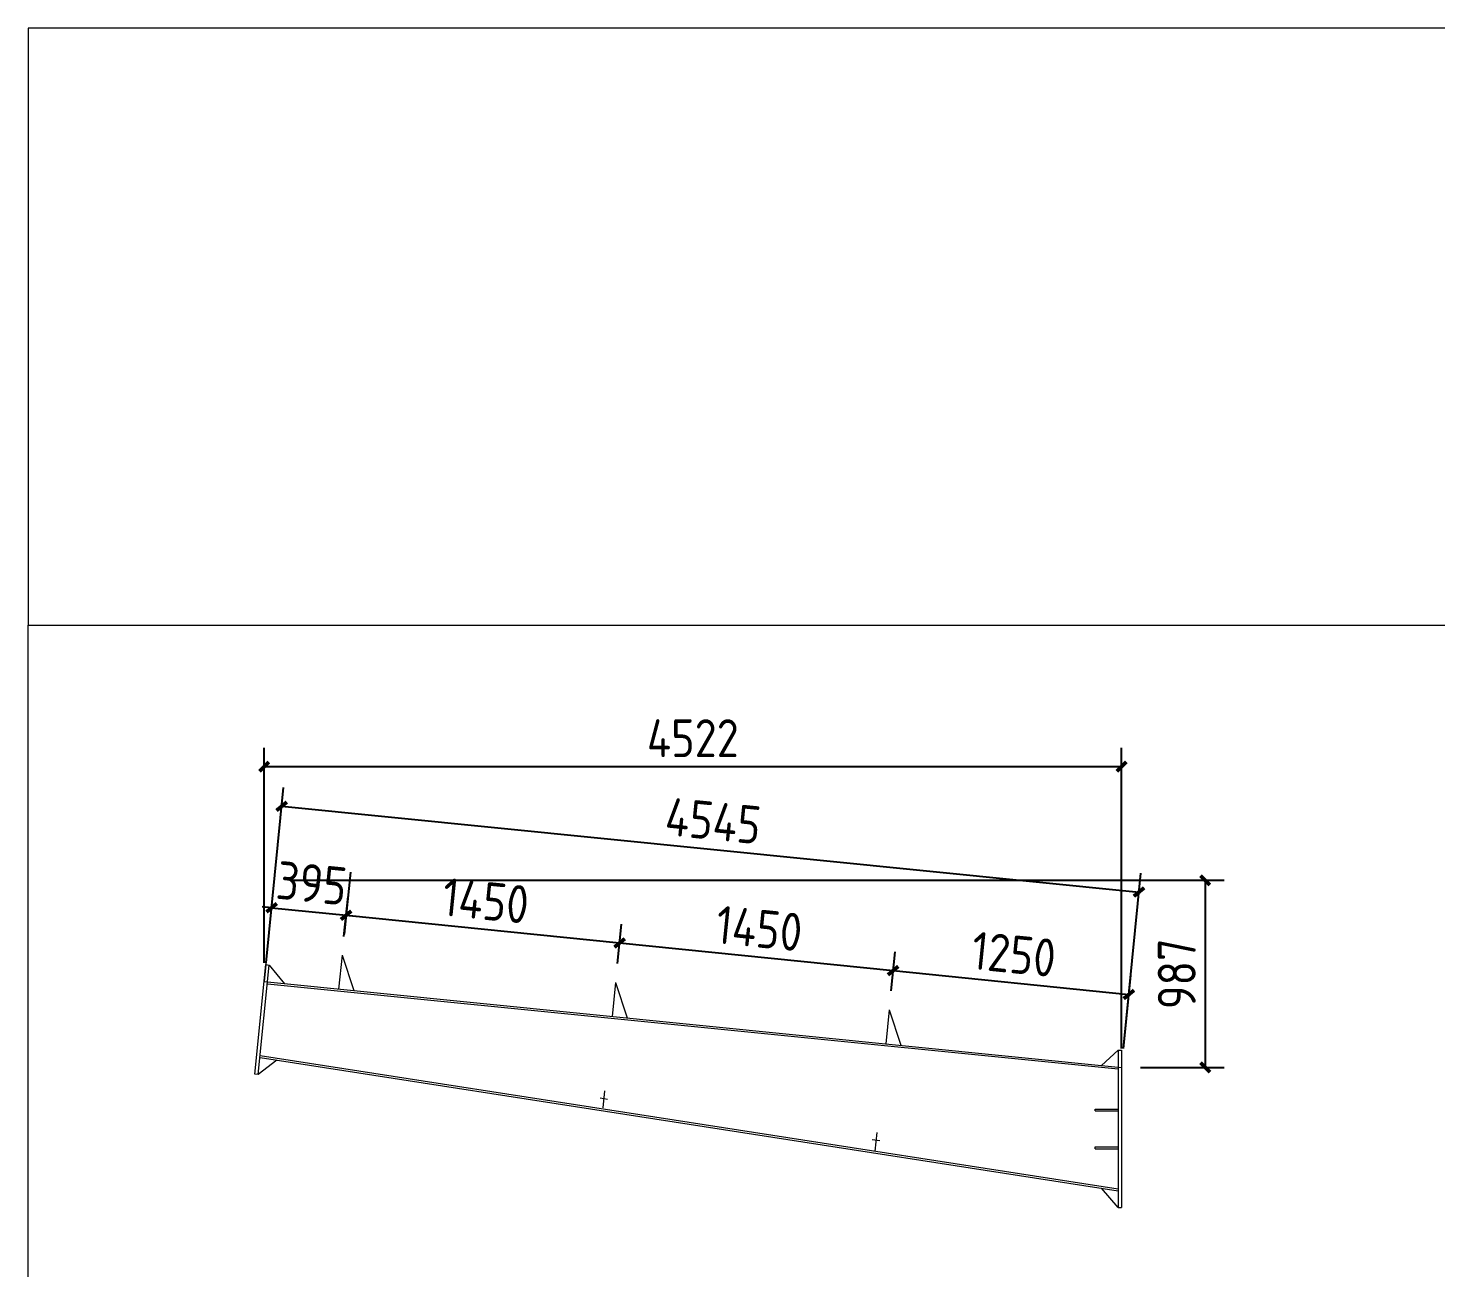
# Model space of a CAD drawing. Extents: x 485428 to 797698, y 56414 to 211814.
# Drawn here: x 704038 to 711463, y 151724 to 158264 of the extents above; entities that cross this region are included whole.
import ezdxf

# ---------------------------------------------------------------- set-up
doc = ezdxf.new("R2010")
doc.units = 0
doc.header["$LTSCALE"] = 1000
doc.header["$MEASUREMENT"] = 0
doc.styles.get("Standard").update_dxf_attribs({"font": 'gbenor.shx', "bigfont": 'gbcbig.shx'})
doc.dimstyles.get("Standard").update_dxf_attribs({"dimscale": 100, "dimtxt": 2, "dimasz": 0.4, "dimexe": 0.5, "dimexo": 1, "dimgap": 0.5, "dimtad": 1, "dimdec": 0, "dimzin": 0, "dimdsep": 46, "dimtxsty": 'Standard', "dimblk": 'ARCHTICK', "dimcen": 0.09, "dimadec": 0, "dimazin": 0, "dimtfac": 1, "dimtdec": 0, "dimtix": 1, "dimtmove": 2, "dimatfit": 3, "dimfxl": 1, "dimtolj": 1, "dimtzin": 0, "dimarcsym": 0})

# ---------------------------------------------------------------- blocks, each defined once
blk = doc.blocks.new('_ArchTick')
at = {"color": 0, "linetype": 'ByBlock', "const_width": 0.4}
blk.add_lwpolyline([(-0.5, -0.5), (0.5, 0.5)], dxfattribs=at)
blk = doc.blocks.new('*D1248')
at = {"color": 3, "lineweight": -2}
for p, q in [((705436.3, 153768.9), (710346.6, 153768.9)), ((710246.6, 153768.9), (710246.6, 152781.9)), ((709905, 152781.9), (710346.6, 152781.9))]:
    blk.add_line(p, q, dxfattribs=at)
at = {"layer": 'Defpoints', "color": 0}
for p in [(705336.3, 153768.9), (709805, 152781.9), (710246.6, 152781.9)]:
    blk.add_point(p, dxfattribs=at)
at = {"color": 3, "lineweight": -2, "xscale": 50, "yscale": 50, "zscale": 50}
for p, rotation in [((710246.6, 153768.9), 90), ((710246.6, 152781.9), 270)]:
    blk.add_blockref('_ArchTick', p, dxfattribs=dict(at, rotation=rotation))
at = {"color": 0, "lineweight": 15, "insert": (710096.6, 153275.4), "char_height": 200, "attachment_point": 5, "rotation": 90}
blk.add_mtext('\\A1;987', dxfattribs=at)
blk = doc.blocks.new('*D1249')
at = {"color": 3, "lineweight": -2}
for p, q in [((705282.8, 153334.1), (705282.8, 154468.4)), ((709805, 152881.9), (709805, 154468.4)), ((705282.8, 154368.4), (709805, 154368.4))]:
    blk.add_line(p, q, dxfattribs=at)
at = {"layer": 'Defpoints', "color": 0}
for p in [(709805, 154368.4), (705282.8, 153234.1), (709805, 152781.9)]:
    blk.add_point(p, dxfattribs=at)
at = {"color": 3, "lineweight": -2, "xscale": 50, "yscale": 50, "zscale": 50, "rotation": 180}
blk.add_blockref('_ArchTick', (705282.8, 154368.4), dxfattribs=at)
at = {"color": 3, "lineweight": -2, "xscale": 50, "yscale": 50, "zscale": 50}
blk.add_blockref('_ArchTick', (709805, 154368.4), dxfattribs=at)
at = {"color": 0, "lineweight": 15, "insert": (707543.9, 154518.4), "char_height": 200, "attachment_point": 5}
blk.add_mtext('\\A1;4522', dxfattribs=at)
blk = doc.blocks.new('*D1250')
at = {"color": 3, "lineweight": -2}
for p, q in [((705311, 153512.7), (705332.4, 153723.4)), ((705322.3, 153624), (705272.5, 153629)), ((705322.3, 153624), (705715.2, 153584.2)), ((705703.9, 153473), (705725.2, 153683.7)), ((705715.2, 153584.2), (705764.9, 153579.2))]:
    blk.add_line(p, q, dxfattribs=at)
at = {"layer": 'Defpoints', "color": 0}
for p in [(705715.2, 153584.2), (705301, 153413.2), (705693.8, 153373.5)]:
    blk.add_point(p, dxfattribs=at)
at = {"color": 3, "lineweight": -2, "xscale": 50, "yscale": 50, "zscale": 50}
for p, rotation in [((705322.3, 153624), 354.2225783567985), ((705715.2, 153584.2), 174.2225783567985)]:
    blk.add_blockref('_ArchTick', p, dxfattribs=dict(at, rotation=rotation))
at = {"color": 0, "lineweight": 15, "insert": (705533.8, 153753.3), "char_height": 200, "attachment_point": 5, "rotation": 354.22258}
blk.add_mtext('\\A1;395', dxfattribs=at)
blk = doc.blocks.new('*D1251')
at = {"color": 3, "lineweight": -2}
for p, q in [((705738.1, 153810.8), (705705.1, 153484.7)), ((705715.2, 153584.2), (707157.8, 153438.2)), ((707146.8, 153329.2), (707167.9, 153537.7))]:
    blk.add_line(p, q, dxfattribs=at)
at = {"layer": 'Defpoints', "color": 0}
for p in [(705748.1, 153910.3), (707157.8, 153438.2), (707136.7, 153229.7)]:
    blk.add_point(p, dxfattribs=at)
at = {"color": 3, "lineweight": -2, "xscale": 50, "yscale": 50, "zscale": 50}
for p, rotation in [((705715.2, 153584.2), 174.2225783567964), ((707157.8, 153438.2), 354.2225783567965)]:
    blk.add_blockref('_ArchTick', p, dxfattribs=dict(at, rotation=rotation))
at = {"color": 0, "lineweight": 15, "insert": (706451.6, 153660.5), "char_height": 200, "attachment_point": 5, "rotation": 354.22258}
blk.add_mtext('\\A1;1450', dxfattribs=at)
blk = doc.blocks.new('*D1252')
at = {"color": 3, "lineweight": -2}
for p, q in [((707146.8, 153329.2), (707167.9, 153537.7)), ((707157.8, 153438.2), (708600.4, 153292.3)), ((708589.6, 153184.9), (708610.5, 153391.8))]:
    blk.add_line(p, q, dxfattribs=at)
at = {"layer": 'Defpoints', "color": 0}
for p in [(708600.4, 153292.3), (707136.7, 153229.7), (708579.5, 153085.4)]:
    blk.add_point(p, dxfattribs=at)
at = {"color": 3, "lineweight": -2, "xscale": 50, "yscale": 50, "zscale": 50}
for p, rotation in [((707157.8, 153438.2), 174.2225783567964), ((708600.4, 153292.3), 354.2225783567965)]:
    blk.add_blockref('_ArchTick', p, dxfattribs=dict(at, rotation=rotation))
at = {"color": 0, "lineweight": 15, "insert": (707894.2, 153514.5), "char_height": 200, "attachment_point": 5, "rotation": 354.22258}
blk.add_mtext('\\A1;1450', dxfattribs=at)
blk = doc.blocks.new('*D1253')
at = {"color": 3, "lineweight": -2}
for p, q in [((708589.6, 153184.9), (708610.5, 153391.8)), ((708600.4, 153292.3), (709843.9, 153166.5)), ((709815, 152881.4), (709853.9, 153266))]:
    blk.add_line(p, q, dxfattribs=at)
at = {"layer": 'Defpoints', "color": 0}
for p in [(709843.9, 153166.5), (708579.5, 153085.4), (709805, 152781.9)]:
    blk.add_point(p, dxfattribs=at)
at = {"color": 3, "lineweight": -2, "xscale": 50, "yscale": 50, "zscale": 50}
for p, rotation in [((708600.4, 153292.3), 174.2225783567964), ((709843.9, 153166.5), 354.2225783567965)]:
    blk.add_blockref('_ArchTick', p, dxfattribs=dict(at, rotation=rotation))
at = {"color": 0, "lineweight": 15, "insert": (709237.2, 153378.6), "char_height": 200, "attachment_point": 5, "rotation": 354.22258}
blk.add_mtext('\\A1;1250', dxfattribs=at)
blk = doc.blocks.new('*D1254')
at = {"color": 3, "lineweight": -2}
for p, q in [((705292.8, 153333.7), (705385.3, 154258.6)), ((705375.3, 154159.1), (709897.4, 153706.9)), ((709814.9, 152881.4), (709907.4, 153806.4))]:
    blk.add_line(p, q, dxfattribs=at)
at = {"layer": 'Defpoints', "color": 0}
for p in [(709897.4, 153706.9), (705282.9, 153234.2), (709805, 152781.9)]:
    blk.add_point(p, dxfattribs=at)
at = {"color": 3, "lineweight": -2, "xscale": 50, "yscale": 50, "zscale": 50}
for p, rotation in [((705375.3, 154159.1), 174.2894068625017), ((709897.4, 153706.9), 354.2894068625017)]:
    blk.add_blockref('_ArchTick', p, dxfattribs=dict(at, rotation=rotation))
at = {"color": 0, "lineweight": 15, "insert": (707651.3, 154082.3), "char_height": 200, "attachment_point": 5, "rotation": 354.28941}
blk.add_mtext('\\A1;4545', dxfattribs=at)

msp = doc.modelspace()

# ---------------------------------------------------------------- linework, layer by layer
at = {"color": 2, "lineweight": 15}
for p, q in [((705301, 153413.2), (705282.8, 153234.1)), ((705693.9, 153374), (705675.8, 153194.9)), ((705693.9, 153374), (705755.4, 153187.1)), ((705234.1, 152746.6), (705291.8, 153323.7)), ((705252, 152744.8), (705309.7, 153321.9)), ((705291.8, 153323.7), (705309.7, 153321.9)), ((705309.7, 153321.9), (705390.3, 153223.4)), ((707136.7, 153229.7), (707118.6, 153050.6)), ((707136.7, 153229.7), (707198.2, 153042.9)), ((708579.5, 153085.4), (708561.4, 152906.3)), ((708579.5, 153085.4), (708641, 152898.6)), ((705349.9, 152820.5), (705252, 152744.8)), ((709787, 152872.1), (709699, 152792.5)), ((709787, 152872.1), (709805, 152872.1)), ((709787, 152872.1), (709787, 152042.1)), ((709805, 152872.1), (709805, 152042.1)), ((705252, 152744.8), (705234.1, 152746.6)), ((707078.8, 152657.6), (707069.7, 152567.9)), ((709667, 152552.1), (709667, 152562.1)), ((709667, 152562.1), (709787, 152562.1)), ((709667, 152552.1), (709787, 152552.1)), ((708514, 152438.2), (708504.1, 152340.1)), ((709667, 152352.1), (709667, 152362.1)), ((709667, 152362.1), (709787, 152362.1)), ((709667, 152352.1), (709787, 152352.1)), ((709787, 152042.1), (709699.6, 152144.1)), ((709787, 152042.1), (709805, 152042.1))]:
    msp.add_line(p, q, dxfattribs=at)
at = {"lineweight": 15}
for p, q in [((705282.9, 153234.2), (709805, 152781.9)), ((705299.8, 153222.4), (709787, 152773.7)), ((705261, 152834.3), (709787, 152130.5)), ((705262, 152844.3), (709787, 152140.6)), ((707055, 152620.8), (707094.6, 152614.7)), ((708490.2, 152401.4), (708529.8, 152395.3))]:
    msp.add_line(p, q, dxfattribs=at)
for points in [[(704038.1, 155114.2), (718888.1, 155114.2), (718888.1, 158264.2), (704038.1, 158264.2)], [(704038.1, 155114.2), (718888.1, 155114.2), (718888.1, 144614.2), (704038.1, 144614.2)]]:
    msp.add_lwpolyline(points, close=True, dxfattribs=at)

# ---------------------------------------------------------------- dimensions: what is measured, and where the dimension line sits
dim = msp.add_linear_dim(base=(709805, 154368.4), p1=(705282.8, 153234.1), p2=(709805, 152781.9), dimstyle='Standard', override={"dimtxt": 2, "dimasz": 0.5, "dimexe": 1, "dimexo": 1, "dimclrd": 3, "dimclre": 3}, dxfattribs=at)
dim.commit()
dim.dimension.update_dxf_attribs({"geometry": '*D1249', "text_midpoint": (707543.9, 154518.4)})
for p1, p2, distance, picture, middle in [((705282.9, 153234.2), (709805, 152781.9), 929.6, '*D1254', (707651.3, 154082.3)), ((705301, 153413.2), (705693.8, 153373.5), 211.8, '*D1250', (705533.8, 153753.3))]:
    dim = msp.add_aligned_dim(p1=p1, p2=p2, distance=distance, dimstyle='Standard', override={"dimtxt": 2, "dimasz": 0.5, "dimexe": 1, "dimexo": 1, "dimclrd": 3, "dimclre": 3}, dxfattribs=at)
    dim.commit()
    dim.dimension.update_dxf_attribs({"geometry": picture, "text_midpoint": middle})
for base, p1, p2, angle, picture, middle in [((707157.8, 153438.2), (705748.1, 153910.3), (707136.7, 153229.7), 174.22258, '*D1251', (706451.6, 153660.5)), ((710246.6, 152781.9), (705336.3, 153768.9), (709805, 152781.9), 90, '*D1248', (710096.6, 153275.4)), ((708600.4, 153292.3), (707136.7, 153229.7), (708579.5, 153085.4), 174.22258, '*D1252', (707894.2, 153514.5)), ((709843.9, 153166.5), (708579.5, 153085.4), (709805, 152781.9), 174.22258, '*D1253', (709237.2, 153378.6))]:
    dim = msp.add_linear_dim(base=base, p1=p1, p2=p2, angle=angle, dimstyle='Standard', override={"dimtxt": 2, "dimasz": 0.5, "dimexe": 1, "dimexo": 1, "dimclrd": 3, "dimclre": 3}, dxfattribs=at)
    dim.commit()
    dim.dimension.update_dxf_attribs({"geometry": picture, "text_midpoint": middle})

doc.saveas('drawing.dxf')
